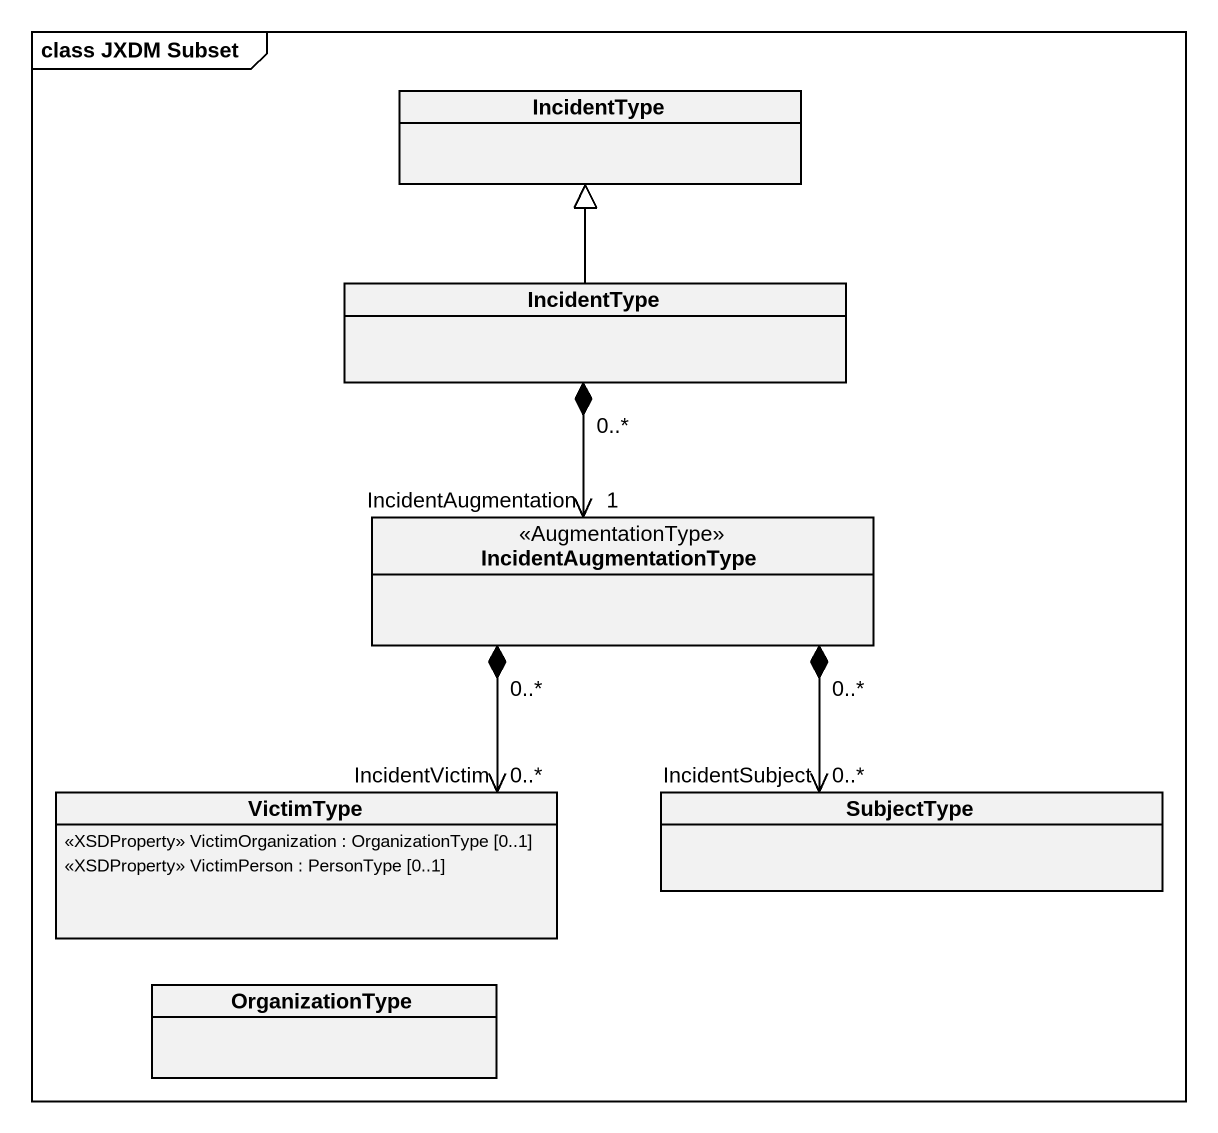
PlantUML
@startuml
mainframe class JXDM Subset
hide circle
hide empty members
class IncidentType
class "IncidentType" as IncidentType_2
class IncidentAugmentationType <<AugmentationType>>
class VictimType {
  <<XSDProperty>> VictimOrganization : OrganizationType [0..1]
  <<XSDProperty>> VictimPerson : PersonType [0..1]
}
class SubjectType
class OrganizationType
IncidentType_2 -up-|> IncidentType
IncidentType_2 "0..*" *--> "IncidentAugmentation\n1" IncidentAugmentationType
IncidentAugmentationType "0..*" *--> "IncidentVictim\n0..*" VictimType
IncidentAugmentationType "0..*" *--> "IncidentSubject\n0..*" SubjectType
@enduml
